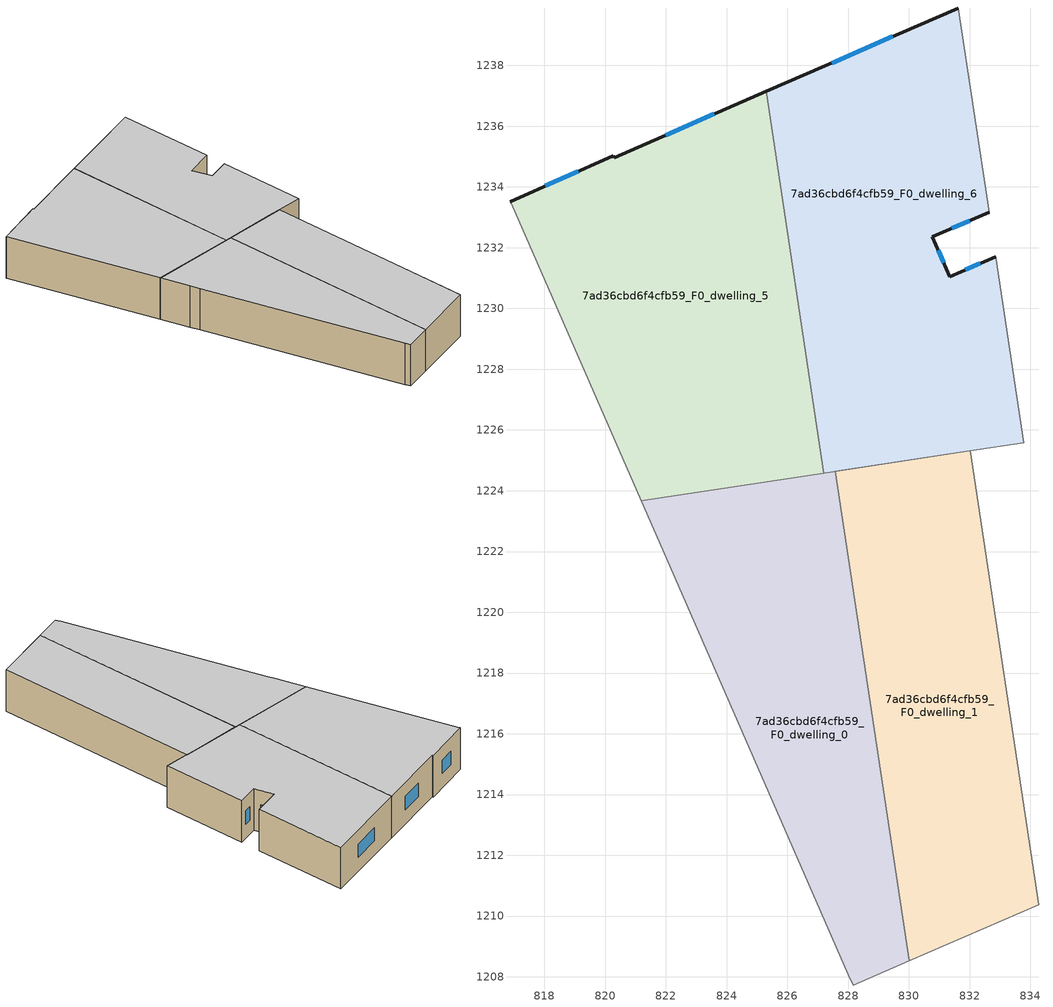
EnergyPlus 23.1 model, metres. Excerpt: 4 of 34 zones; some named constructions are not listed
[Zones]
7ad36cbd6f4cfb59_F0_dwelling_0
 floor ground (EU_floor_Construction): 827.58,1224.64 830.01,1208.54 828.16,1207.73 828,1208.08 822.29,1221.14 822.01,1221.8 821.19,1223.67 z0
 wall adiabatic (EU_wall_Construction): 821.19,1223.67 822.01,1221.8 822.29,1221.14 828,1208.08 828.16,1207.73 830.01,1208.54 z0:3
 wall to 7ad36cbd6f4cfb59_F0_dwelling_1 (EU_wall_Construction): 830.01,1208.54 827.58,1224.64 831.35,1225.21 z0:3
 wall to 7ad36cbd6f4cfb59_F0_dwelling_5 (EU_wall_Construction): 827.2,1224.58 821.19,1223.67 z0:3
 wall to 7ad36cbd6f4cfb59_F0_dwelling_6 (EU_wall_Construction): 831.35,1225.21 827.2,1224.58 z0:3
 ceiling to 7ad36cbd6f4cfb59_F1_dwelling_0 (EU_floor_Construction): 830.01,1208.54 827.58,1224.64 821.19,1223.67 822.01,1221.8 822.29,1221.14 828,1208.08 828.16,1207.73 z3
7ad36cbd6f4cfb59_F0_dwelling_1
 floor ground (EU_floor_Construction): 832.01,1225.31 834.27,1210.38 830.01,1208.54 827.58,1224.64 z0
 wall to 7ad36cbd6f4cfb59_F0_dwelling_2 (EU_wall_Construction): 834.27,1210.38 832.01,1225.31 z0:3
 wall adiabatic (EU_wall_Construction): 830.01,1208.54 834.27,1210.38 z0:3
 wall to 7ad36cbd6f4cfb59_F0_dwelling_6 (EU_wall_Construction): 832.01,1225.31 831.35,1225.21 z0:3
 ceiling to 7ad36cbd6f4cfb59_F1_dwelling_1 (EU_floor_Construction): 834.27,1210.38 832.01,1225.31 827.58,1224.64 830.01,1208.54 z3
7ad36cbd6f4cfb59_F0_dwelling_5
 floor ground (EU_floor_Construction): 825.3,1237.14 827.2,1224.58 821.19,1223.67 816.9,1233.47 816.88,1233.52 820.27,1235.03 820.3,1234.97 z0
 wall outside (EU_wall_Construction): 825.3,1237.14 820.3,1234.97 820.27,1235.03 816.88,1233.52 z0:3
 wall to 7ad36cbd6f4cfb59_F0_dwelling_6 (EU_wall_Construction): 827.2,1224.58 825.3,1237.14 z0:3
 wall adiabatic (EU_wall_Construction): 816.88,1233.52 816.9,1233.47 821.19,1223.67 z0:3
 window (EU_Window_Construction): 823.6,1236.4 822,1235.71 / 819.11,1234.51 818.03,1234.03 z1.02:1.98
 ceiling to 7ad36cbd6f4cfb59_F1_dwelling_5 (EU_floor_Construction): 827.2,1224.58 825.3,1237.14 820.3,1234.97 820.27,1235.03 816.88,1233.52 816.9,1233.47 821.19,1223.67 z3
7ad36cbd6f4cfb59_F0_dwelling_6
 floor ground (EU_floor_Construction): 831.62,1239.89 832.64,1233.17 830.77,1232.36 831.34,1231.05 832.86,1231.71 833.79,1225.58 827.2,1224.58 825.3,1237.14 z0
 wall outside (EU_wall_Construction): 832.86,1231.71 831.34,1231.05 830.77,1232.36 832.64,1233.17 / 831.62,1239.89 825.3,1237.14 z0:3
 wall to 7ad36cbd6f4cfb59_F0_dwelling_7 (EU_wall_Construction): 833.79,1225.58 832.86,1231.71 / 832.64,1233.17 831.62,1239.89 z0:3
 wall to 7ad36cbd6f4cfb59_F0_dwelling_2 (EU_wall_Construction): 832.01,1225.31 833.79,1225.58 z0:3
 window (EU_Window_Construction): 831.15,1231.5 830.97,1231.92 / 832.34,1231.48 831.86,1231.27 / 829.47,1238.96 827.45,1238.08 / 831.41,1232.64 832,1232.89 z1.02:1.98
 ceiling to 7ad36cbd6f4cfb59_F1_dwelling_6 (EU_floor_Construction): 833.79,1225.58 832.86,1231.71 831.34,1231.05 830.77,1232.36 832.64,1233.17 831.62,1239.89 825.3,1237.14 827.2,1224.58 z3
[SCHEDULE:FILE] Column Number=1; Rows to Skip at Top=0; Number of Hours of Data=8760; Column Separator=Comma; Interpolate to Timestep=No; Minutes per Item=60; Adjust Schedule for Daylight Savings=Yes
Name | File
EU_Step8_GainSchedule_7ad36cbd6f4cfb59_F2_dwelling_0_f000 | ../../schedules/7ad36cbd6f4cfb59/7ad36cbd6f4cfb59_F2_dwelling_0_f000_gain.csv
EU_Step8_GainSchedule_7ad36cbd6f4cfb59_F2_dwelling_1_f000 | ../../schedules/7ad36cbd6f4cfb59/7ad36cbd6f4cfb59_F2_dwelling_1_f000_gain.csv
EU_Step8_GainSchedule_7ad36cbd6f4cfb59_F2_dwelling_2_f000 | ../../schedules/7ad36cbd6f4cfb59/7ad36cbd6f4cfb59_F2_dwelling_2_f000_gain.csv
EU_Step8_GainSchedule_7ad36cbd6f4cfb59_F2_dwelling_3_f000 | ../../schedules/7ad36cbd6f4cfb59/7ad36cbd6f4cfb59_F2_dwelling_3_f000_gain.csv
EU_Step8_GainSchedule_7ad36cbd6f4cfb59_F2_dwelling_4_f000 | ../../schedules/7ad36cbd6f4cfb59/7ad36cbd6f4cfb59_F2_dwelling_4_f000_gain.csv
EU_Step8_GainSchedule_7ad36cbd6f4cfb59_F2_dwelling_5_f000 | ../../schedules/7ad36cbd6f4cfb59/7ad36cbd6f4cfb59_F2_dwelling_5_f000_gain.csv
EU_Step8_GainSchedule_7ad36cbd6f4cfb59_F2_dwelling_6_f000 | ../../schedules/7ad36cbd6f4cfb59/7ad36cbd6f4cfb59_F2_dwelling_6_f000_gain.csv
EU_Step8_GainSchedule_7ad36cbd6f4cfb59_F2_dwelling_7_f000 | ../../schedules/7ad36cbd6f4cfb59/7ad36cbd6f4cfb59_F2_dwelling_7_f000_gain.csv
